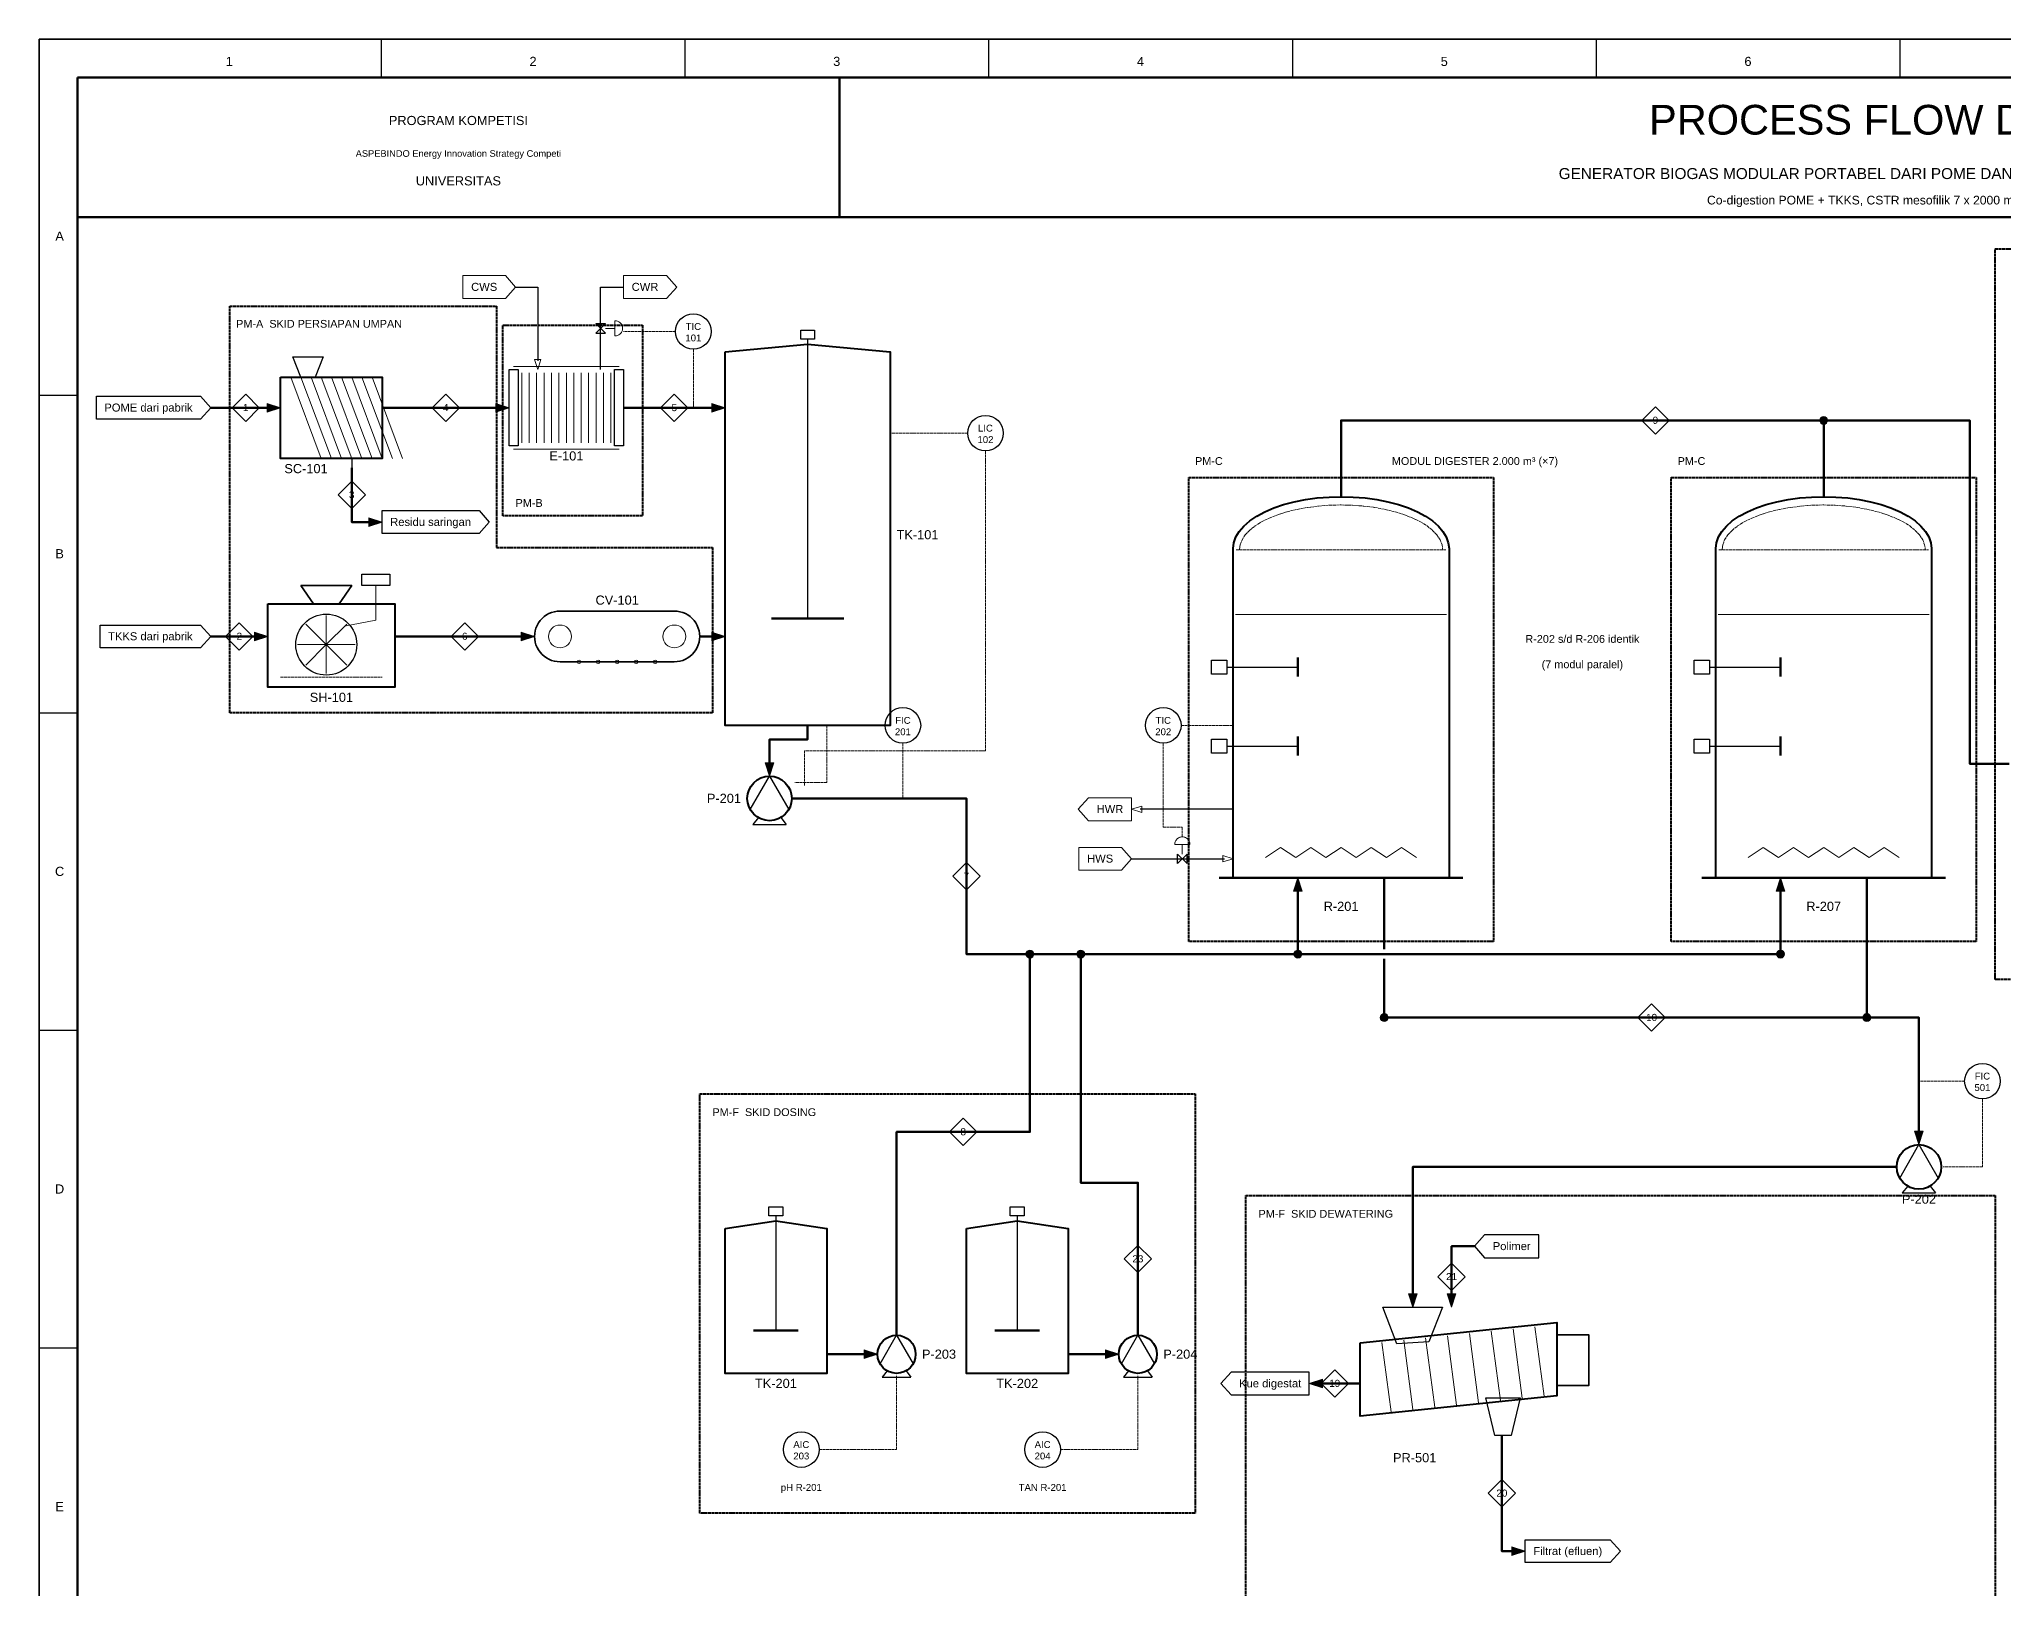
# Model space of a CAD drawing. Header units: millimetres. Extents: x 4 to 590, y 4 to 416.
# Drawn here: x 4 to 313.4, y 172.1 to 416 of the extents above; entities that cross this region are included whole.
import ezdxf
from ezdxf.enums import TextEntityAlignment as Align

# ---------------------------------------------------------------- set-up
doc = ezdxf.new("R2010")
doc.units = ezdxf.units.MM
doc.linetypes.add('DASHED', pattern=[1.524, 1.27, -0.254])
for name, color, linetype in [('PFD-BINGKAI', 7, 'Continuous'), ('PFD-INSTRUMEN', 7, 'Continuous'), ('PFD-PERALATAN', 7, 'Continuous'), ('PFD-PROSES', 7, 'Continuous'), ('PFD-SINYAL', 7, 'Continuous'), ('PFD-TEKS', 7, 'Continuous'), ('PFD-UTILITAS', 8, 'Continuous')]:
    doc.layers.add(name, color=color, linetype=linetype)
doc.styles.add('PFD', font='arial.ttf')

msp = doc.modelspace()

# ---------------------------------------------------------------- hatches: boundary and pattern name
at = {"layer": 'PFD-PROSES'}
for points in [[(42, 358), (39.9, 357.32), (39.9, 358.68)], [(78, 358), (75.9, 357.32), (75.9, 358.68)], [(112, 358), (109.9, 357.32), (109.9, 358.68)], [(58, 340), (55.9, 339.32), (55.9, 340.68)], [(40, 322), (37.9, 321.32), (37.9, 322.68)], [(82, 322), (79.9, 321.32), (79.9, 322.68)], [(112, 322), (109.9, 321.32), (109.9, 322.68)], [(119, 300), (118.33, 302.1), (119.67, 302.1)], [(202.2, 284), (202.88, 281.9), (201.52, 281.9)], [(278.2, 284), (278.88, 281.9), (277.52, 281.9)], [(300, 242), (299.32, 244.1), (300.68, 244.1)], [(220.28, 216.4), (219.6, 218.5), (220.96, 218.5)], [(226.4, 216.4), (225.72, 218.5), (227.08, 218.5)], [(136, 209), (133.9, 208.32), (133.9, 209.68)], [(174, 209), (171.9, 208.32), (171.9, 209.68)], [(204, 204.4), (206.1, 205.08), (206.1, 203.72)], [(238, 178), (235.9, 177.32), (235.9, 178.68)]]:
    msp.add_hatch(color=7, dxfattribs=at).paths.add_polyline_path(points)
h = msp.add_hatch(color=7, dxfattribs=at)
edge = h.paths.add_edge_path()
edge.add_arc((285, 356), 0.62, 0, 360)
h = msp.add_hatch(color=7, dxfattribs=at)
edge = h.paths.add_edge_path()
edge.add_arc((160, 272), 0.62, 0, 360)
h = msp.add_hatch(color=7, dxfattribs=at)
edge = h.paths.add_edge_path()
edge.add_arc((168, 272), 0.62, 0, 360)
h = msp.add_hatch(color=7, dxfattribs=at)
edge = h.paths.add_edge_path()
edge.add_arc((202.2, 272), 0.62, 0, 360)
h = msp.add_hatch(color=7, dxfattribs=at)
edge = h.paths.add_edge_path()
edge.add_arc((278.2, 272), 0.62, 0, 360)
h = msp.add_hatch(color=7, dxfattribs=at)
edge = h.paths.add_edge_path()
edge.add_arc((215.8, 262), 0.62, 0, 360)
h = msp.add_hatch(color=7, dxfattribs=at)
edge = h.paths.add_edge_path()
edge.add_arc((291.8, 262), 0.62, 0, 360)

# ---------------------------------------------------------------- linework, layer by layer
at = {"layer": 'PFD-BINGKAI', "linetype": 'Continuous', "lineweight": 35, "ltscale": 0.35}
msp.add_lwpolyline([(4, 416), (590, 416), (590, 4), (4, 4)], close=True, dxfattribs=at)
at = {"layer": 'PFD-BINGKAI', "linetype": 'Continuous', "lineweight": 25, "ltscale": 0.35}
for points in [[(57.83, 416), (57.83, 410)], [(105.67, 416), (105.67, 410)], [(153.5, 416), (153.5, 410)], [(201.33, 416), (201.33, 410)], [(249.17, 416), (249.17, 410)], [(297, 416), (297, 410)], [(4, 360), (10, 360)], [(4, 310), (10, 310)], [(4, 260), (10, 260)], [(4, 210), (10, 210)]]:
    msp.add_lwpolyline(points, dxfattribs=at)
at = {"layer": 'PFD-BINGKAI', "linetype": 'Continuous', "lineweight": 70, "ltscale": 0.35}
msp.add_lwpolyline([(10, 410), (584, 410), (584, 10), (10, 10)], close=True, dxfattribs=at)
at = {"layer": 'PFD-BINGKAI', "linetype": 'Continuous', "lineweight": 50, "ltscale": 0.35}
msp.add_lwpolyline([(130, 410), (130, 388)], dxfattribs=at)
at = {"layer": 'PFD-BINGKAI', "linetype": 'Continuous', "lineweight": 70, "ltscale": 0.35}
msp.add_lwpolyline([(10, 388), (584, 388)], dxfattribs=at)
at = {"layer": 'PFD-BINGKAI', "linetype": 'DASHED', "lineweight": 40, "ltscale": 0.35}
for points in [[(312, 383), (420, 383), (420, 268), (312, 268)], [(34, 374), (76, 374), (76, 336), (110, 336), (110, 310), (34, 310)], [(77, 371), (99, 371), (99, 341), (77, 341)], [(185, 347), (233, 347), (233, 274), (185, 274)], [(261, 347), (309, 347), (309, 274), (261, 274)], [(108, 250), (186, 250), (186, 184), (108, 184)], [(194, 234), (312, 234), (312, 168), (194, 168)]]:
    msp.add_lwpolyline(points, close=True, dxfattribs=at)
at = {"layer": 'PFD-INSTRUMEN', "lineweight": 30}
for centre in [(107, 370), (153, 354), (140, 308), (181, 308), (310, 252), (124, 194), (162, 194)]:
    msp.add_circle(centre, 2.8, dxfattribs=at)
at = {"layer": 'PFD-PERALATAN', "linetype": 'Continuous', "lineweight": 25, "ltscale": 0.35}
for points in [[(91.65, 371.25), (93.15, 371.25), (91.65, 369.75), (93.15, 369.75)], [(183.25, 287.75), (184.75, 286.25), (184.75, 287.75), (183.25, 286.25)], [(231.8, 202.16), (237.2, 202.16), (235.76, 196.2), (233.24, 196.2)]]:
    msp.add_lwpolyline(points, close=True, dxfattribs=at)
at = {"layer": 'PFD-PERALATAN', "linetype": 'Continuous', "lineweight": 20, "ltscale": 0.35}
for points in [[(94.65, 369.3), (94.78, 369.31), (94.92, 369.33), (95.05, 369.37), (95.17, 369.42), (95.29, 369.48), (95.4, 369.56), (95.5, 369.65), (95.59, 369.75), (95.67, 369.86), (95.73, 369.98), (95.78, 370.1), (95.82, 370.23), (95.84, 370.37), (95.85, 370.5), (95.84, 370.63), (95.82, 370.77), (95.78, 370.9), (95.73, 371.02), (95.67, 371.14), (95.59, 371.25), (95.5, 371.35), (95.4, 371.44), (95.29, 371.52), (95.17, 371.58), (95.05, 371.63), (94.92, 371.67), (94.78, 371.69), (94.65, 371.7)], [(185.2, 289.25), (185.19, 289.38), (185.17, 289.52), (185.13, 289.65), (185.08, 289.77), (185.02, 289.89), (184.94, 290), (184.85, 290.1), (184.75, 290.19), (184.64, 290.27), (184.52, 290.33), (184.4, 290.38), (184.27, 290.42), (184.13, 290.44), (184, 290.45), (183.87, 290.44), (183.73, 290.42), (183.6, 290.38), (183.48, 290.33), (183.36, 290.27), (183.25, 290.19), (183.15, 290.1), (183.06, 290), (182.98, 289.89), (182.92, 289.77), (182.87, 289.65), (182.83, 289.52), (182.81, 289.38), (182.8, 289.25)]]:
    msp.add_lwpolyline(points, close=True, dxfattribs=at)
for points in [[(93.15, 370.5), (94.65, 370.5)], [(78.7, 364.5), (95.3, 364.5)], [(79.98, 363.5), (79.98, 352.5)], [(81.15, 363.5), (81.15, 352.5)], [(82.32, 363.5), (82.32, 352.5)], [(83.49, 363.5), (83.49, 352.5)], [(84.66, 363.5), (84.66, 352.5)], [(85.83, 363.5), (85.83, 352.5)], [(87, 363.5), (87, 352.5)], [(88.17, 363.5), (88.17, 352.5)], [(89.34, 363.5), (89.34, 352.5)], [(90.51, 363.5), (90.51, 352.5)], [(91.68, 363.5), (91.68, 352.5)], [(92.85, 363.5), (92.85, 352.5)], [(94.02, 363.5), (94.02, 352.5)], [(78.7, 351.5), (95.3, 351.5)], [(57, 330), (57, 324.56), (52.08, 323.6)], [(49.2, 320.72), (49.2, 325.28)], [(49.2, 320.72), (45.98, 323.94)], [(49.2, 320.72), (52.42, 323.94)], [(49.2, 320.72), (44.64, 320.72)], [(49.2, 320.72), (45.98, 317.5)], [(49.2, 320.72), (53.76, 320.72)], [(49.2, 320.72), (49.2, 316.16)], [(49.2, 320.72), (52.42, 317.5)], [(184, 287.75), (184, 289.25)], [(197.1, 287.2), (199.48, 288.8), (201.86, 287.2), (204.24, 288.8), (206.62, 287.2), (209, 288.8), (211.38, 287.2), (213.76, 288.8), (216.14, 287.2), (218.52, 288.8), (220.9, 287.2)], [(273.1, 287.2), (275.48, 288.8), (277.86, 287.2), (280.24, 288.8), (282.62, 287.2), (285, 288.8), (287.38, 287.2), (289.76, 288.8), (292.14, 287.2), (294.52, 288.8), (296.9, 287.2)], [(215.44, 210.86), (216.88, 199.94)], [(218.88, 211.21), (220.32, 200.29)], [(222.32, 211.57), (223.76, 200.65)], [(225.76, 211.92), (227.2, 201)], [(229.2, 212.28), (230.64, 201.36)], [(232.64, 212.63), (234.08, 201.71)], [(236.08, 212.99), (237.52, 202.07)], [(239.52, 213.34), (240.96, 202.42)]]:
    msp.add_lwpolyline(points, dxfattribs=at)
at = {"layer": 'PFD-PERALATAN', "linetype": 'Continuous', "lineweight": 30, "ltscale": 0.35}
for points in [[(123.9, 370.2), (126.1, 370.2), (126.1, 368.8), (123.9, 368.8)], [(43.92, 366), (48.72, 366), (47.44, 362.8), (45.2, 362.8)], [(78, 364), (79.4, 364), (79.4, 352), (78, 352)], [(94.6, 364), (96, 364), (96, 352), (94.6, 352)], [(54.8, 331.8), (59.2, 331.8), (59.2, 330), (54.8, 330)], [(188.6, 318.28), (191, 318.28), (191, 316.08), (188.6, 316.08)], [(264.6, 318.28), (267, 318.28), (267, 316.08), (264.6, 316.08)], [(188.6, 305.84), (191, 305.84), (191, 303.64), (188.6, 303.64)], [(264.6, 305.84), (267, 305.84), (267, 303.64), (264.6, 303.64)], [(118.9, 232.2), (121.1, 232.2), (121.1, 230.8), (118.9, 230.8)], [(156.9, 232.2), (159.1, 232.2), (159.1, 230.8), (156.9, 230.8)], [(215.6, 216.4), (224.96, 216.4), (222.8, 210.96), (217.76, 210.64)]]:
    msp.add_lwpolyline(points, close=True, dxfattribs=at)
for points in [[(125, 368.8), (125, 324.8)], [(191, 317.18), (202.2, 317.18)], [(267, 317.18), (278.2, 317.18)], [(191, 304.74), (202.2, 304.74)], [(267, 304.74), (278.2, 304.74)], [(115.97, 294.75), (119, 300), (122.03, 294.75)], [(117.25, 293.49), (116.38, 292.4)], [(116.38, 292.4), (121.62, 292.4)], [(120.75, 293.49), (121.62, 292.4)], [(296.97, 236.75), (300, 242), (303.03, 236.75)], [(298.25, 235.49), (297.38, 234.4)], [(301.75, 235.49), (302.62, 234.4)], [(297.38, 234.4), (302.62, 234.4)], [(120, 230.8), (120, 212.72)], [(158, 230.8), (158, 212.72)], [(136.4, 207.5), (139, 212), (141.6, 207.5)], [(174.4, 207.5), (177, 212), (179.6, 207.5)], [(137.5, 206.42), (136.75, 205.4)], [(136.75, 205.4), (141.25, 205.4)], [(140.5, 206.42), (141.25, 205.4)], [(175.5, 206.42), (174.75, 205.4)], [(174.75, 205.4), (179.25, 205.4)], [(178.5, 206.42), (179.25, 205.4)]]:
    msp.add_lwpolyline(points, dxfattribs=at)
at = {"layer": 'PFD-PERALATAN', "linetype": 'Continuous', "lineweight": 40, "ltscale": 0.35}
for points in [[(112, 366.8), (125, 368), (138, 366.8), (138, 308), (112, 308)], [(42, 362.8), (58, 362.8), (58, 350), (42, 350)], [(192, 335.84), (192.11, 336.75), (192.43, 337.66), (192.95, 338.54), (193.68, 339.38), (194.61, 340.18), (195.71, 340.93), (196.98, 341.61), (198.4, 342.22), (199.96, 342.75), (201.62, 343.19), (203.39, 343.54), (205.22, 343.8), (207.1, 343.95), (209, 344), (210.9, 343.95), (212.78, 343.8), (214.61, 343.54), (216.38, 343.19), (218.04, 342.75), (219.6, 342.22), (221.02, 341.61), (222.29, 340.93), (223.39, 340.18), (224.32, 339.38), (225.05, 338.54), (225.57, 337.66), (225.89, 336.75), (226, 335.84), (226, 284), (192, 284)], [(268, 335.84), (268.11, 336.75), (268.43, 337.66), (268.95, 338.54), (269.68, 339.38), (270.61, 340.18), (271.71, 340.93), (272.98, 341.61), (274.4, 342.22), (275.96, 342.75), (277.62, 343.19), (279.39, 343.54), (281.22, 343.8), (283.1, 343.95), (285, 344), (286.9, 343.95), (288.78, 343.8), (290.61, 343.54), (292.38, 343.19), (294.04, 342.75), (295.6, 342.22), (297.02, 341.61), (298.29, 340.93), (299.39, 340.18), (300.32, 339.38), (301.05, 338.54), (301.57, 337.66), (301.89, 336.75), (302, 335.84), (302, 284), (268, 284)], [(40, 327.12), (60, 327.12), (60, 314), (40, 314)], [(112, 228.8), (120, 230), (128, 228.8), (128, 206), (112, 206)], [(150, 228.8), (158, 230), (166, 228.8), (166, 206), (150, 206)], [(212, 210.8), (242.96, 214), (242.96, 202.48), (212, 199.28)]]:
    msp.add_lwpolyline(points, close=True, dxfattribs=at)
at = {"layer": 'PFD-PERALATAN', "linetype": 'Continuous', "lineweight": 13, "ltscale": 0.35}
for points in [[(43.6, 362.8), (48.4, 350)], [(45.2, 362.8), (50, 350)], [(46.8, 362.8), (51.6, 350)], [(48.4, 362.8), (53.2, 350)], [(50, 362.8), (54.8, 350)], [(51.6, 362.8), (56.4, 350)], [(53.2, 362.8), (58, 350)], [(54.8, 362.8), (59.6, 350)], [(56.4, 362.8), (61.2, 350)], [(192.4, 325.47), (225.6, 325.47)], [(268.4, 325.47), (301.6, 325.47)]]:
    msp.add_lwpolyline(points, dxfattribs=at)
at = {"layer": 'PFD-PERALATAN', "linetype": 'Continuous', "lineweight": 25, "ltscale": 0.35}
msp.add_lwpolyline([(53.2, 350), (53.2, 348.6)], dxfattribs=at)
at = {"layer": 'PFD-PERALATAN', "linetype": 'DASHED', "lineweight": 20, "ltscale": 0.35}
for points in [[(193, 335.64), (193.1, 336.43), (193.4, 337.21), (193.9, 337.97), (194.58, 338.7), (195.45, 339.4), (196.49, 340.04), (197.69, 340.63), (199.02, 341.16), (200.49, 341.62), (202.06, 342), (203.72, 342.3), (205.44, 342.52), (207.21, 342.66), (209, 342.7), (210.79, 342.66), (212.56, 342.52), (214.28, 342.3), (215.94, 342), (217.51, 341.62), (218.98, 341.16), (220.31, 340.63), (221.51, 340.04), (222.55, 339.4), (223.42, 338.7), (224.1, 337.97), (224.6, 337.21), (224.9, 336.43), (225, 335.64)], [(269, 335.64), (269.1, 336.43), (269.4, 337.21), (269.9, 337.97), (270.58, 338.7), (271.45, 339.4), (272.49, 340.04), (273.69, 340.63), (275.02, 341.16), (276.49, 341.62), (278.06, 342), (279.72, 342.3), (281.44, 342.52), (283.21, 342.66), (285, 342.7), (286.79, 342.66), (288.56, 342.52), (290.28, 342.3), (291.94, 342), (293.51, 341.62), (294.98, 341.16), (296.31, 340.63), (297.51, 340.04), (298.55, 339.4), (299.42, 338.7), (300.1, 337.97), (300.6, 337.21), (300.9, 336.43), (301, 335.64)]]:
    msp.add_lwpolyline(points, dxfattribs=at)
at = {"layer": 'PFD-PERALATAN', "linetype": 'DASHED', "lineweight": 15, "ltscale": 0.35}
for points in [[(192.5, 335.64), (225.5, 335.64)], [(268.5, 335.64), (301.5, 335.64)], [(42, 315.6), (58, 315.6)]]:
    msp.add_lwpolyline(points, dxfattribs=at)
at = {"layer": 'PFD-PERALATAN', "linetype": 'Continuous', "lineweight": 35, "ltscale": 0.35}
for points in [[(45.2, 330), (53.2, 330), (51.2, 327.12), (47.2, 327.12)], [(86, 326), (85.55, 325.97), (85.11, 325.9), (84.68, 325.78), (84.26, 325.6), (83.87, 325.39), (83.51, 325.13), (83.17, 324.83), (82.87, 324.49), (82.61, 324.13), (82.4, 323.74), (82.22, 323.32), (82.1, 322.89), (82.03, 322.45), (82, 322), (82.03, 321.55), (82.1, 321.11), (82.22, 320.68), (82.4, 320.26), (82.61, 319.87), (82.87, 319.51), (83.17, 319.17), (83.51, 318.87), (83.87, 318.61), (84.26, 318.4), (84.68, 318.22), (85.11, 318.1), (85.55, 318.03), (86, 318), (104, 318), (104.45, 318.03), (104.89, 318.1), (105.32, 318.22), (105.74, 318.4), (106.13, 318.61), (106.49, 318.87), (106.83, 319.17), (107.13, 319.51), (107.39, 319.87), (107.6, 320.26), (107.78, 320.68), (107.9, 321.11), (107.97, 321.55), (108, 322), (107.97, 322.45), (107.9, 322.89), (107.78, 323.32), (107.6, 323.74), (107.39, 324.13), (107.13, 324.49), (106.83, 324.83), (106.49, 325.13), (106.13, 325.39), (105.74, 325.6), (105.32, 325.78), (104.89, 325.9), (104.45, 325.97), (104, 326)], [(242.96, 212.08), (248, 212.08), (248, 204.08), (242.96, 204.08)]]:
    msp.add_lwpolyline(points, close=True, dxfattribs=at)
at = {"layer": 'PFD-PERALATAN', "linetype": 'Continuous', "lineweight": 53, "ltscale": 0.35}
for points in [[(119.28, 324.8), (130.72, 324.8)], [(202.2, 318.68), (202.2, 315.68)], [(278.2, 318.68), (278.2, 315.68)], [(202.2, 306.24), (202.2, 303.24)], [(278.2, 306.24), (278.2, 303.24)], [(116.48, 212.72), (123.52, 212.72)], [(154.48, 212.72), (161.52, 212.72)]]:
    msp.add_lwpolyline(points, dxfattribs=at)
at = {"layer": 'PFD-PERALATAN', "linetype": 'Continuous', "lineweight": 70, "ltscale": 0.35}
for points in [[(189.8, 284), (228.2, 284)], [(265.8, 284), (304.2, 284)]]:
    msp.add_lwpolyline(points, dxfattribs=at)
at = {"layer": 'PFD-PERALATAN', "lineweight": 30}
msp.add_circle((49.2, 320.72), 4.8, dxfattribs=at)
at = {"layer": 'PFD-PERALATAN', "lineweight": 20}
for centre in [(86, 322), (104, 322)]:
    msp.add_circle(centre, 1.8, dxfattribs=at)
at = {"layer": 'PFD-PERALATAN', "lineweight": 13}
for centre in [(89, 318), (92, 318), (95, 318), (98, 318), (101, 318)]:
    msp.add_circle(centre, 0.28, dxfattribs=at)
at = {"layer": 'PFD-PERALATAN', "lineweight": 40}
for centre, radius in [((119, 296.5), 3.5), ((300, 238.5), 3.5), ((139, 209), 3), ((177, 209), 3)]:
    msp.add_circle(centre, radius, dxfattribs=at)
at = {"layer": 'PFD-PROSES', "linetype": 'Continuous', "lineweight": 50, "ltscale": 0.35}
for points in [[(31, 358), (40.22, 358)], [(58, 358), (76.22, 358)], [(96, 358), (110.22, 358)], [(209, 344), (209, 356), (308, 356), (308, 301.96), (314.21, 301.96)], [(285, 344), (285, 356)], [(53.2, 348.56), (53.2, 340), (56.22, 340)], [(31, 322), (38.22, 322)], [(60, 322), (80.22, 322)], [(108, 322), (110.22, 322)], [(125, 308), (125, 305.8), (119, 305.8), (119, 301.78)], [(122.5, 296.5), (150, 296.5), (150, 272), (278.2, 272)], [(202.2, 272), (202.2, 282.22)], [(215.8, 284), (215.8, 272.75)], [(278.2, 272), (278.2, 282.22)], [(291.8, 284), (291.8, 262)], [(139, 212), (139, 244), (160, 244), (160, 272)], [(177, 212), (177, 236), (168, 236), (168, 272)], [(215.8, 271.25), (215.8, 262)], [(215.8, 262), (300, 262), (300, 243.78)], [(296.5, 238.5), (220.28, 238.5), (220.28, 218.19)], [(230, 226), (226.4, 226), (226.4, 218.19)], [(128, 209), (134.22, 209)], [(166, 209), (172.22, 209)], [(212, 204.4), (205.78, 204.4)], [(234.32, 196.24), (234.32, 178), (236.22, 178)]]:
    msp.add_lwpolyline(points, dxfattribs=at)
at = {"layer": 'PFD-PROSES', "linetype": 'Continuous', "lineweight": 5, "ltscale": 0.35}
for points in [[(42, 358), (39.9, 357.32), (39.9, 358.68)], [(78, 358), (75.9, 357.32), (75.9, 358.68)], [(112, 358), (109.9, 357.32), (109.9, 358.68)], [(58, 340), (55.9, 339.32), (55.9, 340.68)], [(40, 322), (37.9, 321.32), (37.9, 322.68)], [(82, 322), (79.9, 321.32), (79.9, 322.68)], [(112, 322), (109.9, 321.32), (109.9, 322.68)], [(119, 300), (118.33, 302.1), (119.67, 302.1)], [(202.2, 284), (202.88, 281.9), (201.52, 281.9)], [(278.2, 284), (278.88, 281.9), (277.52, 281.9)], [(300, 242), (299.32, 244.1), (300.68, 244.1)], [(220.28, 216.4), (219.6, 218.5), (220.96, 218.5)], [(226.4, 216.4), (225.72, 218.5), (227.08, 218.5)], [(136, 209), (133.9, 208.32), (133.9, 209.68)], [(174, 209), (171.9, 208.32), (171.9, 209.68)], [(204, 204.4), (206.1, 205.08), (206.1, 203.72)], [(238, 178), (235.9, 177.32), (235.9, 178.68)]]:
    msp.add_lwpolyline(points, close=True, dxfattribs=at)
at = {"layer": 'PFD-PROSES', "lineweight": 5}
for centre in [(285, 356), (160, 272), (168, 272), (202.2, 272), (278.2, 272), (215.8, 262), (291.8, 262)]:
    msp.add_circle(centre, 0.62, dxfattribs=at)
at = {"layer": 'PFD-SINYAL', "linetype": 'DASHED', "lineweight": 18, "ltscale": 0.35}
for points in [[(104.2, 370), (96, 370)], [(107, 367.2), (107, 358)], [(150.2, 354), (138, 354)], [(153, 351.2), (153, 304), (124.5, 304), (124.5, 298.5)], [(137.2, 308), (128, 308), (128, 299), (123, 299)], [(183.8, 308), (192, 308)], [(140, 305.2), (140, 296.5)], [(181, 305.2), (181, 292), (184, 292), (184, 290.4)], [(307.2, 252), (300, 252)], [(310, 249.2), (310, 238.5), (303.8, 238.5)], [(126.8, 194), (139, 194), (139, 205.6)], [(164.8, 194), (177, 194), (177, 205.6)]]:
    msp.add_lwpolyline(points, dxfattribs=at)
at = {"layer": 'PFD-TEKS', "linetype": 'Continuous', "lineweight": 20, "ltscale": 0.35, "true_color": 0x505050}
for points in [[(70.72, 378.8), (77.4, 378.8), (79, 377), (77.4, 375.2), (70.72, 375.2)], [(96, 378.8), (102.78, 378.8), (104.38, 377), (102.78, 375.2), (96, 375.2)], [(176, 296.6), (169.22, 296.6), (167.62, 294.8), (169.22, 293), (176, 293)], [(167.72, 288.8), (174.4, 288.8), (176, 287), (174.4, 285.2), (167.72, 285.2)]]:
    msp.add_lwpolyline(points, close=True, dxfattribs=at)
at = {"layer": 'PFD-TEKS', "linetype": 'Continuous', "lineweight": 30, "ltscale": 0.35}
for points in [[(12.99, 359.8), (29.4, 359.8), (31, 358), (29.4, 356.2), (12.99, 356.2)], [(36.5, 360.15), (38.65, 358), (36.5, 355.85), (34.35, 358)], [(68, 360.15), (70.15, 358), (68, 355.85), (65.85, 358)], [(104, 360.15), (106.15, 358), (104, 355.85), (101.85, 358)], [(258.5, 358.15), (260.65, 356), (258.5, 353.85), (256.35, 356)], [(53.2, 346.43), (55.35, 344.28), (53.2, 342.13), (51.05, 344.28)], [(58, 341.8), (73.25, 341.8), (74.85, 340), (73.25, 338.2), (58, 338.2)], [(13.57, 323.8), (29.4, 323.8), (31, 322), (29.4, 320.2), (13.57, 320.2)], [(35.5, 324.15), (37.65, 322), (35.5, 319.85), (33.35, 322)], [(71, 324.15), (73.15, 322), (71, 319.85), (68.85, 322)], [(150, 286.4), (152.15, 284.25), (150, 282.1), (147.85, 284.25)], [(257.9, 264.15), (260.05, 262), (257.9, 259.85), (255.75, 262)], [(149.5, 246.15), (151.65, 244), (149.5, 241.85), (147.35, 244)], [(177, 226.15), (179.15, 224), (177, 221.85), (174.85, 224)], [(240.13, 227.8), (231.6, 227.8), (230, 226), (231.6, 224.2), (240.13, 224.2)], [(226.4, 223.35), (228.55, 221.2), (226.4, 219.05), (224.25, 221.2)], [(204, 206.2), (191.67, 206.2), (190.07, 204.4), (191.67, 202.6), (204, 202.6)], [(208, 206.55), (210.15, 204.4), (208, 202.25), (205.85, 204.4)], [(234.32, 189.27), (236.47, 187.12), (234.32, 184.97), (232.17, 187.12)], [(238, 179.8), (251.39, 179.8), (252.99, 178), (251.39, 176.2), (238, 176.2)]]:
    msp.add_lwpolyline(points, close=True, dxfattribs=at)
at = {"layer": 'PFD-UTILITAS', "linetype": 'Continuous', "lineweight": 25, "ltscale": 0.35, "true_color": 0x505050}
for points in [[(79, 377), (82.5, 377), (82.5, 365.36)], [(92.4, 364), (92.4, 377), (96, 377)], [(192, 294.8), (177.36, 294.8)], [(176, 287), (190.64, 287)]]:
    msp.add_lwpolyline(points, dxfattribs=at)
at = {"layer": 'PFD-UTILITAS', "linetype": 'Continuous', "lineweight": 5, "ltscale": 0.35, "true_color": 0x505050}
for points in [[(82.5, 364), (82, 365.6), (83, 365.6)], [(176, 294.8), (177.6, 295.3), (177.6, 294.3)], [(192, 287), (190.4, 286.5), (190.4, 287.5)]]:
    msp.add_lwpolyline(points, close=True, dxfattribs=at)

# ---------------------------------------------------------------- texts
at = {"layer": 'PFD-BINGKAI', "style": 'PFD'}
for s, height, p in [('1', 1.44, (33.92, 411.8)), ('2', 1.44, (81.75, 411.8)), ('3', 1.44, (129.58, 411.8)), ('4', 1.44, (177.42, 411.8)), ('5', 1.44, (225.25, 411.8)), ('6', 1.44, (273.08, 411.8)), ('PROCESS FLOW DIAGRAM', 4.68, (300, 401)), ('PROGRAM KOMPETISI', 1.44, (70, 402.5)), ('ASPEBINDO Energy Innovation Strategy Competi', 1.044, (70, 397.5)), ('UNIVERSITAS', 1.44, (70, 393)), ('GENERATOR BIOGAS MODULAR PORTABEL DARI POME DAN TKKS, 45 t TBS/JAM (PM-A s/d PM-F)', 1.728, (300, 394)), ('Co-digestion POME + TKKS, CSTR mesofilik 7 x 2000 m³, CHP 2 x 1.000 kWe', 1.368, (300, 390)), ('A', 1.44, (7.2, 384.3)), ('B', 1.44, (7.2, 334.3)), ('C', 1.44, (7.2, 284.3)), ('D', 1.44, (7.2, 234.3)), ('E', 1.44, (7.2, 184.3))]:
    msp.add_text(s, height=height, dxfattribs=at).set_placement(p, align=Align.CENTER)
at = {"layer": 'PFD-INSTRUMEN', "style": 'PFD'}
for s, p in [('TIC', (107, 370.25)), ('101', (107, 368.45)), ('102', (153, 352.45)), ('LIC', (153, 354.25)), ('201', (140, 306.45)), ('FIC', (140, 308.25)), ('TIC', (181, 308.25)), ('202', (181, 306.45)), ('501', (310, 250.45)), ('FIC', (310, 252.25)), ('AIC', (124, 194.25)), ('AIC', (162, 194.25)), ('203', (124, 192.45)), ('204', (162, 192.45))]:
    msp.add_text(s, height=1.08, dxfattribs=at).set_placement(p, align=Align.CENTER)
at = {"layer": 'PFD-TEKS', "true_color": 0x505050, "style": 'PFD'}
for s, p in [('CWS', (74.06, 376.4)), ('CWR', (99.39, 376.4)), ('HWR', (172.61, 294.2)), ('HWS', (171.06, 286.4))]:
    msp.add_text(s, height=1.26, dxfattribs=at).set_placement(p, align=Align.CENTER)
at = {"layer": 'PFD-TEKS', "style": 'PFD'}
for s, height, p in [('PM-A  SKID PERSIAPAN UMPAN', 1.224, (35, 370.6)), ('PM-C', 1.224, (186, 349)), ('MODUL DIGESTER 2.000 m³ (×7)', 1.224, (217, 349)), ('PM-C', 1.224, (262, 349)), ('PM-B', 1.224, (79, 342.4)), ('TK-101', 1.44, (139, 337.3)), ('PM-F  SKID DOSING', 1.224, (110, 246.5)), ('PM-F  SKID DEWATERING', 1.224, (196, 230.5)), ('P-203', 1.44, (143, 208.3)), ('P-204', 1.44, (181, 208.3))]:
    msp.add_text(s, height=height, dxfattribs=at).set_placement(p)
for s, height, p in [('POME dari pabrik', 1.26, (21.19, 357.4)), ('1', 1.12, (36.5, 357.47)), ('4', 1.12, (68, 357.47)), ('5', 1.12, (104, 357.47)), ('9', 1.12, (258.5, 355.47)), ('E-101', 1.44, (87, 349.7)), ('SC-101', 1.44, (46, 347.7)), ('3', 1.12, (53.2, 343.75)), ('Residu saringan', 1.26, (65.62, 339.4)), ('CV-101', 1.44, (95, 327)), ('TKKS dari pabrik', 1.26, (21.49, 321.4)), ('2', 1.12, (35.5, 321.47)), ('6', 1.12, (71, 321.47)), ('R-202 s/d R-206 identik', 1.224, (247, 321)), ('(7 modul paralel)', 1.224, (247, 317)), ('SH-101', 1.44, (50, 311.7)), ('7', 1.12, (150, 283.72)), ('R-201', 1.44, (209, 278.8)), ('R-207', 1.44, (285, 278.8)), ('10', 1.116, (257.9, 261.47)), ('8', 1.12, (149.5, 243.47)), ('P-202', 1.44, (300, 232.7)), ('Polimer', 1.26, (235.87, 225.4)), ('23', 1.116, (177, 223.47)), ('21', 1.116, (226.4, 220.67)), ('TK-201', 1.44, (120, 203.7)), ('TK-202', 1.44, (158, 203.7)), ('Kue digestat', 1.26, (197.84, 203.8)), ('19', 1.116, (208, 203.87)), ('pH R-201', 1.08, (124, 187.5)), ('TAN R-201', 1.08, (162, 187.5)), ('20', 1.116, (234.32, 186.59)), ('Filtrat (efluen)', 1.26, (244.7, 177.4))]:
    msp.add_text(s, height=height, dxfattribs=at).set_placement(p, align=Align.CENTER)
for s, p in [('P-201', (114.5, 295.8)), ('PR-501', (224, 192))]:
    msp.add_text(s, height=1.44, dxfattribs=at).set_placement(p, align=Align.RIGHT)

doc.saveas('drawing.dxf')
